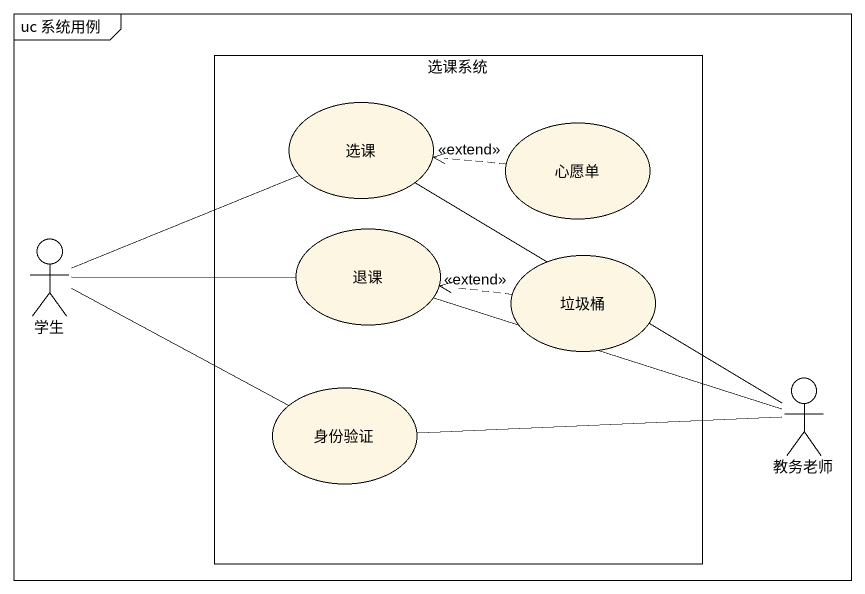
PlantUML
@startuml
mainframe uc 系统用例
rectangle 选课系统 {
  usecase 选课
  usecase 心愿单
  usecase 退课
  usecase 垃圾桶
  usecase 身份验证
}
actor 学生
actor 教务老师
选课 -- 教务老师
心愿单 .left.> 选课 : <<extend>>
学生 -right- 选课
学生 -right- 退课
学生 -right- 身份验证
退课 -right- 教务老师
垃圾桶 .left.> 退课 : <<extend>>
身份验证 -right- 教务老师
@enduml
